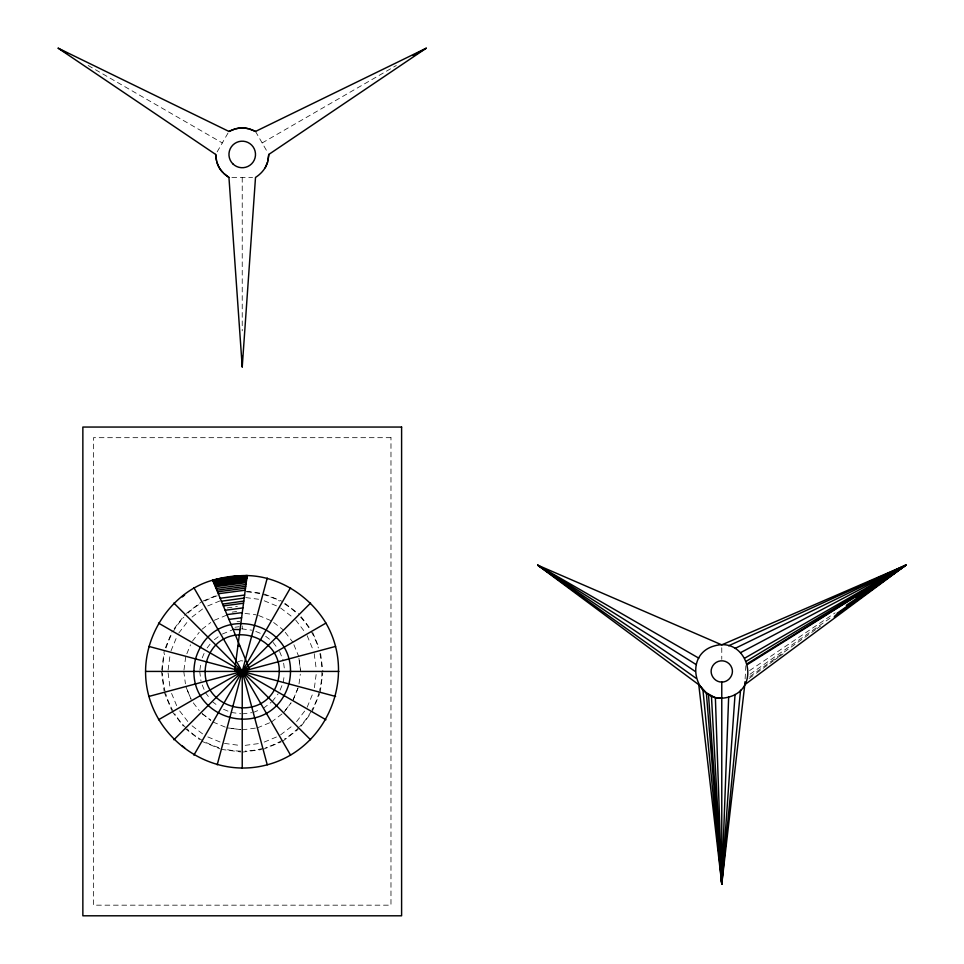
<?xml version="1.0" encoding="UTF-8"?>
<svg xmlns="http://www.w3.org/2000/svg" width="964" height="964" viewBox="0 0 964 964"><rect width="100%" height="100%" fill="white"/><g stroke="black" fill="none" stroke-linecap="round" stroke-linejoin="round"><path stroke-width="0.72" stroke-dasharray="4.82 3.62" d="M745.112 678.873L745.859 665.726M161.711 669.932L164.266 650.531M168.097 669.944L170.242 653.676M183.967 670.052L185.787 656.303M199.91 670.052L200.813 663.172M283.283 682.428L284.368 674.173M299.033 683.801L300.298 674.173M314.409 687.706L316.349 672.908M320.193 692.321L322.747 672.92M165.41 647.76L172.327 631.071M171.014 650.808L177.292 635.65M186.847 653.737L190.559 644.771M202.235 657.87L205.416 650.182M280.09 690.116L282.223 684.994M293.321 699.334L298.093 687.814M292.839 700.647L298.141 687.838M307.167 707.202L312.878 693.417M312.131 711.781L319.614 693.706M217.141 151.89L228.203 132.719M174.159 628.685L185.148 614.357M178.774 633.083L188.763 620.057M192.463 641.108L199.223 632.3M207.115 647.977L212.176 641.373M272.282 701.479L278.186 693.779M285.199 710.504L291.104 702.816L283.549 712.745M296.599 721.614L304.769 710.95M301.13 726.109L311.215 712.974M186.341 613.441L201.874 601.524M192.041 617.056L203.886 607.971M202.006 629.263L210.803 622.503M214.382 639.686L220.973 634.625M263.473 708.227L271.173 702.322M271.45 722.036L282.452 713.589M280.572 734.881L292.405 725.796M282.585 741.328L298.105 729.423M749.076 678.451L755.149 674.065M756.354 673.185L768.513 664.401M769.73 663.521L773.369 660.894M774.586 660.015L778.225 657.376M779.442 656.496L783.093 653.869M749.871 676.559L815.652 629.576M816.87 628.697L820.533 626.094M750.04 674.21L830.992 617.538M749.57 670.595L835.125 612.863M262.148 142.949L396.3 65.492M203.163 600.994L218.647 594.571M207.742 605.958L219.744 600.982M214.285 620.286L227.106 614.984M222.335 634.059L231.794 630.143M238.241 661.774L240.819 660.702L244.952 661.244M253.231 712.48L260.919 709.299M257.352 727.868L270.161 722.566M264.22 742.075L276.632 736.93M263.124 749.389L281.199 741.906M232.191 612.128L236.626 611.489M227.239 607.923L237.385 606.525M242.229 713.926L251.857 712.661M242.229 729.869L255.978 728.049M245.181 745.353L259.979 743.413M242.229 752.137L261.63 749.582M235.035 627.239L239.084 626.721M237.048 621.744L239.771 621.419M231.902 177.448L252.556 177.448M246.495 591.269L261.738 593.282M245.712 597.572L258.605 599.259M244.964 613.405L255.978 614.803M241.615 628.841L251.857 630.191M231.227 712.48L240.855 713.746M228.492 728.001L240.855 729.628L227.106 727.868M224.467 743.413L240.747 745.546M221.334 749.389L240.735 751.944M264.51 594.041L282.585 601.524M264.22 600.777L276.632 605.922M258.629 615.514L271.45 620.816M255.785 631.432L263.473 634.625M223.54 709.299L228.661 711.42M213.008 722.036L225.817 727.338M207.826 736.93L220.238 742.075M201.874 741.328L219.949 748.811M88.158 65.492L222.31 142.949M284.97 603.356L299.298 614.357M280.572 607.971L292.405 617.056M273.643 622.503L283.549 630.107M265.678 636.312L270.077 639.686M212.176 701.479L218.78 706.54M202.042 713.553L210.839 720.301L200.91 712.745M192.041 725.796L203.886 734.881M185.148 728.507L199.476 739.496M301.13 616.743L310.3 628.685M295.683 620.057L305.684 633.083M285.236 632.3L292.839 642.205M273.125 642.47L277.343 647.977M205.416 692.67L210.489 699.274M193.306 702.84L199.223 710.552M179.678 710.95L187.86 721.614M172.327 711.781L183.317 726.109M255.508 131.441L267.317 151.89M312.71 632.456L319.036 647.76M307.167 635.65L313.445 650.808M293.9 644.771L298.671 656.303M279.56 651.459L283.283 660.424M202.235 684.994L204.356 690.116M186.365 687.814L191.137 699.334L185.787 686.549M171.58 693.417L177.292 707.202M164.266 692.321L171.749 710.396M320.59 653.52L322.94 671.426M314.204 653.676L316.349 669.944M300.66 671.426L298.852 657.677L300.431 670.052M283.645 663.172L284.729 671.426M199.729 671.426L200.994 681.054M183.787 671.426L185.425 683.801M168.097 672.908L170.05 687.706M161.506 671.426L164.061 690.827M721.771 647.76L721.771 659.352M242.229 177.448L242.229 330.857M242.229 625.949L242.229 628.926M319.204 692.056A79.687 79.687 0 0 1 311.962 709.986M311.239 711.275A79.687 79.687 0 0 1 299.611 726.723M298.575 727.772A79.687 79.687 0 0 1 284.609 738.906M282.066 740.436A79.687 79.687 0 0 1 265.69 747.582M262.847 748.401A79.687 79.687 0 0 1 245.181 751.052M240.747 751.101A79.687 79.687 0 0 1 224.479 749.112M218.756 747.582A79.687 79.687 0 0 1 203.669 741.159M202.38 740.436A79.687 79.687 0 0 1 186.932 728.808M185.883 727.772A79.687 79.687 0 0 1 174.749 713.806M173.219 711.275A79.687 79.687 0 0 1 165.651 693.478M165.254 692.056A79.687 79.687 0 0 1 162.555 672.908M162.542 671.426A79.687 79.687 0 0 1 164.543 653.676M166.073 647.953A79.687 79.687 0 0 1 172.496 632.866M173.219 631.589A79.687 79.687 0 0 1 183.823 617.213M188.016 613.032A79.687 79.687 0 0 1 199.849 603.946M204.971 600.982A79.687 79.687 0 0 1 217.346 595.728M246.676 591.86A79.687 79.687 0 0 1 261.425 594.089M262.847 594.451A79.687 79.687 0 0 1 279.476 600.982M284.609 603.946A79.687 79.687 0 0 1 296.442 613.032M300.623 617.213A79.687 79.687 0 0 1 309.709 629.046M311.239 631.589A79.687 79.687 0 0 1 318.385 647.953M319.915 653.676A79.687 79.687 0 0 1 321.904 669.944M321.916 671.426A79.687 79.687 0 0 1 319.566 690.622M390.974 437.68L93.484 437.68L93.484 905.172L390.974 905.172L390.974 437.68"/><path stroke-width="1.45" d="M701.346 687.452L702.985 690.212L721.771 883.928L744.774 684.705L905.799 565.181L721.771 644.868L537.743 565.181L698.767 684.705L721.771 883.928L728.651 697.08C762.054 688.501 748.124 636.505 714.902 645.772C681.5 654.351 695.43 706.347 728.651 697.08M744.774 684.705L744.943 681.789M216.864 162.036C218.515 168.58 223.443 173.821 228.95 177.448L242.229 366.947L255.508 177.448C261.063 173.845 265.847 168.555 267.594 162.036M698.767 684.705L706.359 692.791L721.771 883.928L735.05 694.429M236.12 128.694C242.627 126.947 249.604 128.441 255.508 131.441L426.257 48.2L268.787 154.445L267.98 160.554M708.492 694.429L721.771 883.928L740.557 690.212M145.576 671.426C145.685 625.889 181.618 580.629 228.299 577.508C266.377 568.736 306.359 590.51 325.928 623.106C357.222 676.728 327.29 748.992 267.245 764.789C207.332 781.129 145.287 733.52 145.576 671.426L338.882 671.426M268.787 154.445L267.884 161.325L265.233 167.736M217.213 764.789L267.245 578.063M193.897 755.125L290.55 587.727M173.882 739.774L310.577 603.078M834.113 616.984L905.799 565.181L728.651 645.772M835.149 615.647L905.799 565.181L735.05 648.423M837.114 613.249L905.799 565.181L740.557 652.64M846.284 605.332L905.799 565.181L744.774 658.147M855.189 597.475L905.799 565.181L746.1 661.352M747.425 664.545L905.799 565.181L747.112 663.774M413.231 55.719L426.257 48.2M158.518 719.759L325.928 623.106M222.973 172.616C218.141 167.917 216.057 161.036 215.671 154.445L58.202 48.2L228.95 131.441L234.638 129.092M228.95 131.441C234.855 128.441 241.819 126.947 248.338 128.694M148.866 696.442L335.593 646.41M222.6 604.115L243.796 601.078M221.395 601.199L244.193 598.066M216.84 590.209L245.736 586.317M216.117 588.462L245.977 584.485M212.911 580.738L247.061 576.243M213.237 581.521L246.953 577.087M213.562 582.304L246.844 577.942M213.851 582.991L246.748 578.665M214.357 584.196L246.567 580.003M215.394 586.715L246.218 582.654M217.515 591.836L245.495 588.148M218.298 593.74L245.23 590.197M220.178 598.27L244.591 595.053M223.347 605.91L243.506 603.247M225.142 610.26L242.892 607.923M226.95 614.61L242.277 612.598M228.95 619.43L241.603 617.755M214.852 585.401L246.398 581.34M721.771 682.054C728.856 682.271 734.411 674.39 731.76 667.787A10.628 10.628 0 0 0 711.794 667.787C709.13 674.39 714.698 682.271 721.771 682.054L721.771 883.928L711.42 695.646M706.359 692.791L715.384 697.876L721.771 697.984M233.095 629.432L240.048 629.576M249.821 129.092L255.508 131.441M148.866 646.41L335.593 696.442M58.202 48.2L67.311 53.466M698.767 658.147L537.743 565.181L696.116 678.307M158.518 623.106L325.928 719.759M696.116 664.545L537.743 565.181L695.213 671.426M228.95 177.448L224.058 173.701M173.882 603.078L310.577 739.774M700.105 686.127L700.961 687.561M193.897 587.727L290.55 755.125M216.466 160.554L215.671 154.445M267.245 764.789L242.229 671.426L234.662 670.426L237.843 646.386L239.783 645.591L212.598 579.979L247.17 575.424L237.903 645.844L239.988 646.109L249.278 668.51L242.229 671.426L242.229 768.079M243.121 575.954L231.36 577.002M228.299 577.508L216.659 579.436M715.384 697.876L721.771 883.928M242.229 356.415L242.229 366.947M184.606 747.739A95.629 95.629 0 0 1 182.268 745.919M182.268 596.933A95.629 95.629 0 0 1 184.606 595.113M217.478 579.063A95.629 95.629 0 0 1 242.229 575.797M195.547 658.918C180.798 720.578 270.848 744.714 288.911 683.934C303.564 622.358 213.659 597.849 195.547 658.918M206.501 661.858C194.547 708.661 264.907 727.519 277.957 680.994C289.694 634.372 219.647 614.683 206.501 661.858M401.602 427.052L82.856 427.052L82.856 915.8L401.602 915.8L401.602 427.052M232.842 163.844A13.279 13.279 0 0 0 255.05 157.891A13.279 13.279 0 0 0 238.795 141.624A13.279 13.279 0 0 0 232.842 163.844"/></g></svg>
